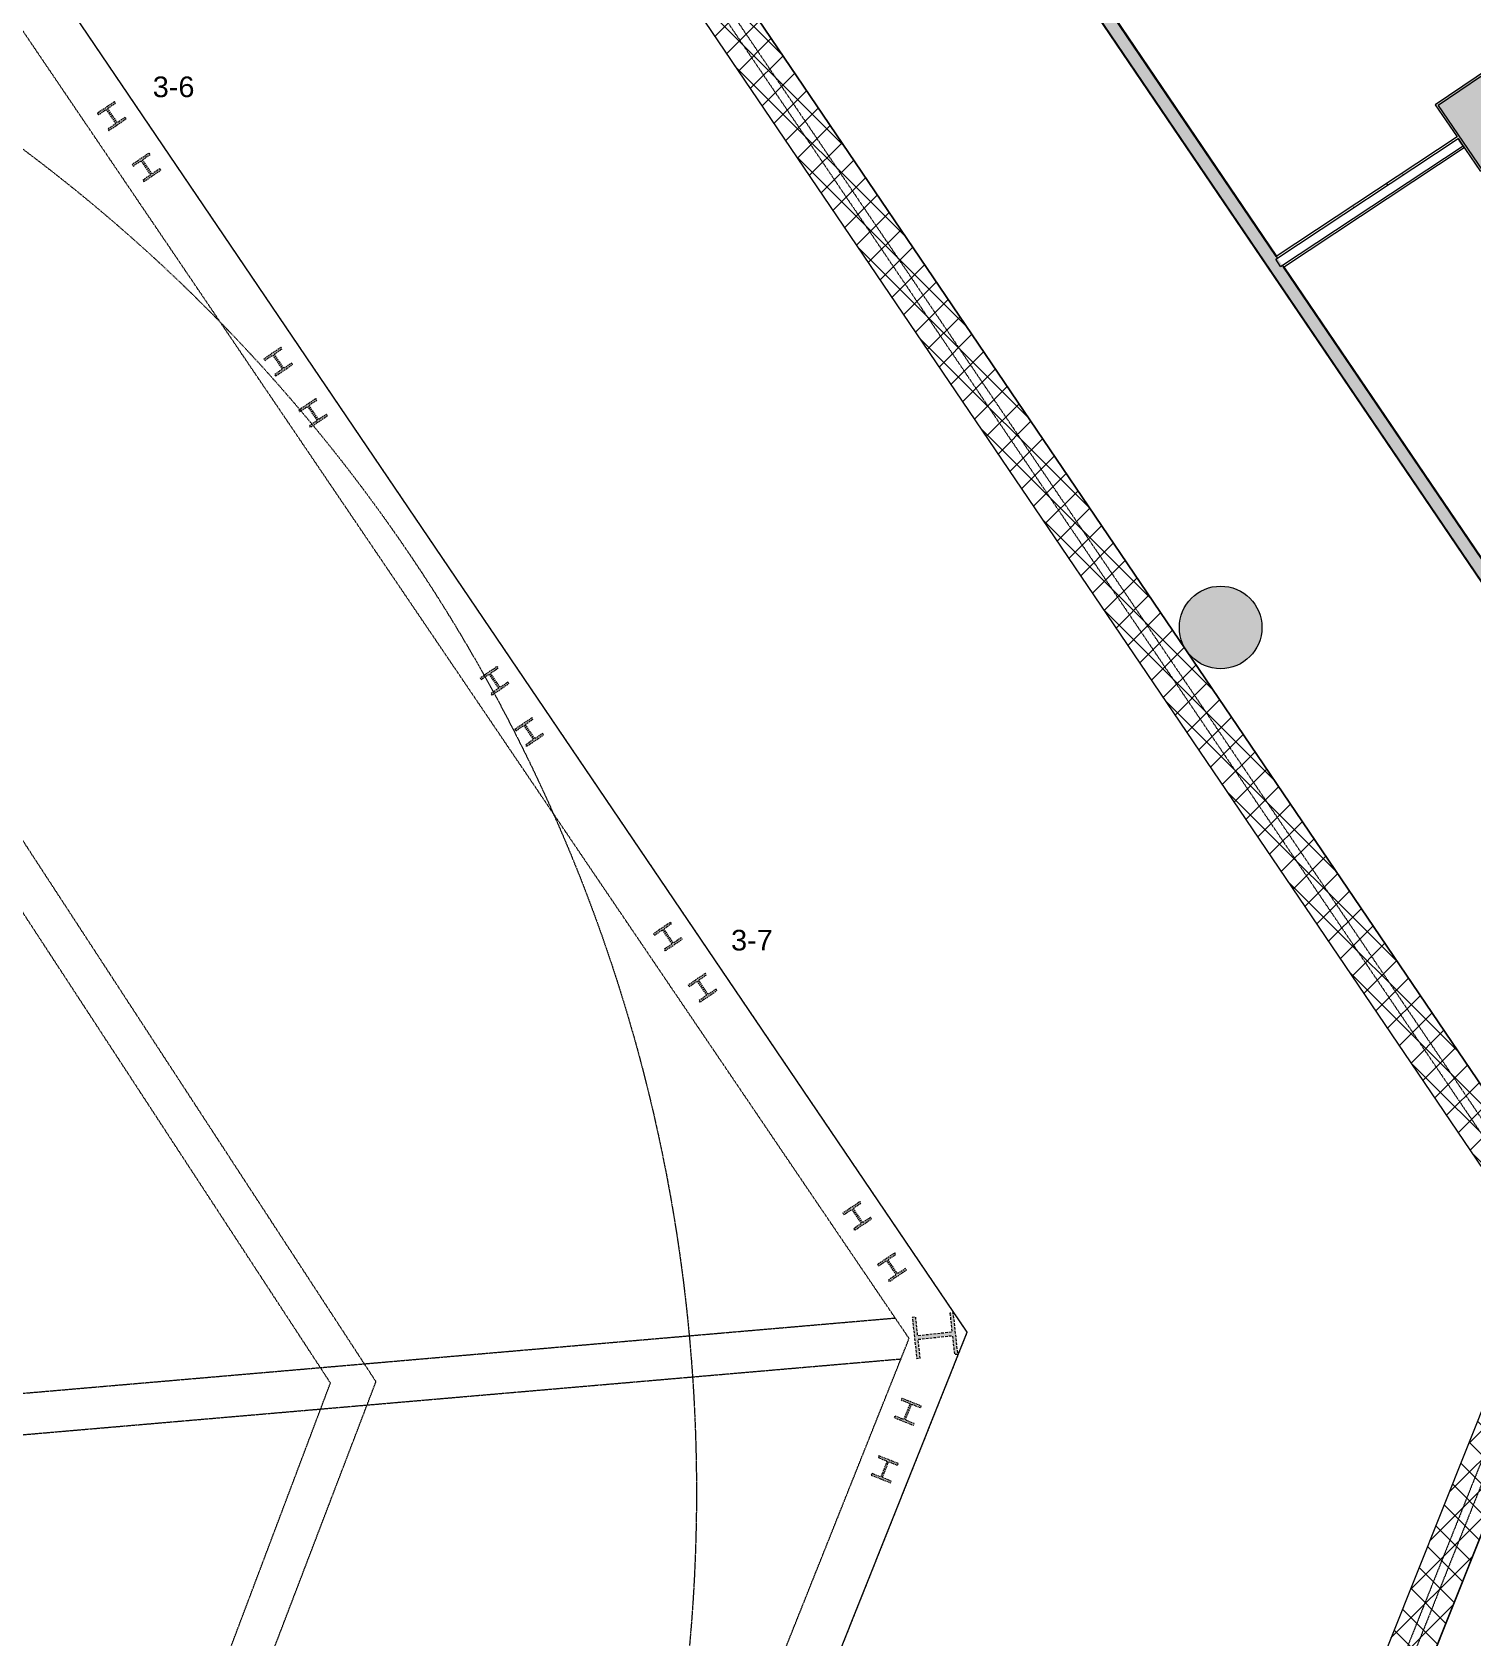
# Model space of a CAD drawing. Header units: inches. Extents: x -13 to 4331, y -638 to 2885.
# Drawn here: x 2207.8 to 2626, y 794.3 to 1260.7 of the extents above; entities that cross this region are included whole.
import ezdxf

# ---------------------------------------------------------------- set-up
doc = ezdxf.new("R2010")
doc.units = ezdxf.units.IN
doc.header["$MEASUREMENT"] = 0
doc.linetypes.add('IMPORT-HIDDEN2 _2_', pattern=[0.09375, 0.0625, -0.03125])
doc.layers.get('DEFPOINTS').update_dxf_attribs({"lineweight": 9})
for name, color, linetype, lineweight in [('A-DETL-THIN', 151, 'Continuous', 9), ('A-FLOR-LEVL', 7, 'Continuous', 9), ('A-GLAZ-MULL', 7, 'Continuous', 9), ('A-WALL', 113, 'Continuous', 9), ('A-WALL-PATT', 111, 'Continuous', 13), ('A-WALL-PRHT', 7, 'Continuous', 9), ('Chevy Chase Pavilion_3rd Floor Base_dwg', 8, 'Continuous', 9), ('DEMO', 7, 'IMPORT-HIDDEN2 _2_', 9), ('DEMO-RCP', 7, 'IMPORT-HIDDEN2 _2_', 9), ('I-WALL', 2, 'Continuous', 13), ('NIC', 7, 'Continuous', 9), ('S-COLS', 52, 'Continuous', 13)]:
    doc.layers.add(name, color=color, linetype=linetype, lineweight=lineweight)
doc.styles.add('Arial', font='arial.ttf', dxfattribs={"height": 6})

# ---------------------------------------------------------------- blocks, each defined once
blk = doc.blocks.new('Chevy Chase Pavilion_3rd Floor Base_dwg_col-W-5518012-FIRST FLOOR POWER _ SIGNAL')
at = {"layer": 'A-WALL-PATT', "linetype": 'IMPORT-HIDDEN2 _2_', "lineweight": 9}
blk.add_hatch(color=7, dxfattribs=at).paths.add_polyline_path([(1, 1), (1, 0.917), (0.542, 0.917), (0.542, 0.083), (1, 0.083), (1, 0), (0, 0), (0, 0.083), (0.458, 0.083), (0.458, 0.917), (0, 0.917), (0, 1), (0.901, 1)], flags=0)
at = {"layer": 'DEMO', "flags": 128}
blk.add_lwpolyline([(0, 0.083), (0.458, 0.083), (0.458, 0.917), (0, 0.917), (0, 1), (1, 1), (1, 0.917), (0.542, 0.917), (0.542, 0.083), (1, 0.083), (1, 0), (0, 0)], close=True, dxfattribs=at)
blk = doc.blocks.new('Chevy Chase Pavilion_3rd Floor Base_dwg-5020009-FIRST FLOOR POWER _ SIGNAL')
at = {"layer": 'A-WALL-PATT', "lineweight": 9}
blk.add_hatch(color=7, dxfattribs=at).paths.add_polyline_path([(2553.05, 1075.71), (2555.39, 1075.94), (2557.64, 1076.63), (2559.72, 1077.73), (2561.54, 1079.23), (2563.03, 1081.05), (2564.14, 1083.12), (2564.82, 1085.37), (2565.05, 1087.71), (2564.82, 1090.05), (2564.14, 1092.3), (2563.03, 1094.38), (2561.54, 1096.2), (2559.72, 1097.69), (2557.64, 1098.8), (2555.39, 1099.48), (2553.05, 1099.71), (2550.71, 1099.48), (2548.46, 1098.8), (2546.38, 1097.69), (2544.57, 1096.2), (2543.07, 1094.38), (2541.96, 1092.3), (2541.28, 1090.05), (2541.05, 1087.71), (2541.28, 1085.37), (2541.96, 1083.12), (2543.07, 1081.05), (2544.57, 1079.23), (2546.38, 1077.73), (2548.46, 1076.63), (2550.71, 1075.94)], flags=0)
at = {"layer": 'A-WALL-PRHT'}
h = blk.add_hatch(dxfattribs=at)
h.set_pattern_fill('FP_2', color=256, style=0, pattern_type=2)
h.set_pattern_definition([(45, (1725.905, 1495.674), (-4.24264, 4.24264), []), (135, (1725.905, 1495.674), (-4.24264, -4.24264), [])])
h.paths.add_polyline_path([(2592.78, 733.82), (2661.55, 906.26), (2253.05, 1508.92), (2061.9, 1508.92), (2061.9, 1495.67), (2246.02, 1495.67), (2646.64, 904.64), (2580.47, 738.73)], flags=0)
at = {"layer": 'A-FLOR-LEVL', "flags": 128}
blk.add_lwpolyline([(2342.6, 192.89), (2492.68, 569.19), (2373.32, 616.79), (2479.44, 882.88), (2166.58, 1344.71), (1571.95, 1344.71), (1516.89, 1206.65), (1378.73, 1268.52)], dxfattribs=at)
at = {"layer": 'A-GLAZ-MULL'}
for p, q in [((2364.75, 1490.28), (2828.25, 806.46)), ((2502.72, 1293.85), (2569.31, 1195.61)), ((2571.42, 1192.5), (2637.45, 1095.08))]:
    blk.add_line(p, q, dxfattribs=at)
at = {"layer": 'A-WALL-PRHT', "flags": 128}
for points in [[(2061.9, 1508.92), (2253.05, 1508.92), (2661.55, 906.26), (2592.78, 733.82)], [(2061.9, 1495.67), (2246.02, 1495.67), (2646.64, 904.64), (2580.47, 738.73)]]:
    blk.add_lwpolyline(points, dxfattribs=at)
at = {"layer": 'DEFPOINTS', "linetype": 'IMPORT-HIDDEN2 _2_'}
blk.add_circle((1913.78, 836.43), 487, dxfattribs=at)
at = {"layer": 'DEMO'}
for p, q in [((2000.19, 847.44), (2458.51, 887.02)), ((2000.65, 835.44), (2460.19, 875.13))]:
    blk.add_line(p, q, dxfattribs=at)
at = {"layer": 'DEMO', "flags": 128}
for points in [[(2061.9, 1503.55), (2250.2, 1503.55), (2655.5, 905.6), (2587.79, 735.81)], [(2061.9, 1501.05), (2248.87, 1501.05), (2652.69, 905.29), (2585.47, 736.74)]]:
    blk.add_lwpolyline(points, dxfattribs=at)
for points in [[(1348.78, 785.09), (1656.75, 330.74), (2259.24, 330.74), (2479.44, 882.88), (2166.58, 1344.71), (1571.95, 1344.71)], [(1365.67, 786.92), (1664.7, 345.74), (2249.07, 345.74), (2462.55, 881.05), (2158.62, 1329.71), (1582.12, 1329.71)], [(1520.32, 800.14), (1731.49, 477.74), (2158.45, 477.74), (2307.69, 868.51), (2092.94, 1197.71), (1669.98, 1197.71)], [(1533.56, 800.64), (1736.88, 489.74), (2151.79, 489.74), (2294.46, 868.12), (2086.91, 1185.71), (1677.85, 1185.71)]]:
    blk.add_lwpolyline(points, close=True, dxfattribs=at)
at = {"layer": 'DEMO-RCP'}
for p, q in [((2000.19, 847.44), (2458.51, 887.02)), ((2000.65, 835.44), (2460.19, 875.13))]:
    blk.add_line(p, q, dxfattribs=at)
at = {"layer": 'DEMO-RCP', "flags": 128}
for points in [[(1348.78, 785.09), (1656.75, 330.74), (2259.24, 330.74), (2479.44, 882.88), (2166.58, 1344.71), (1571.95, 1344.71)], [(1365.67, 786.92), (1664.7, 345.74), (2249.07, 345.74), (2462.55, 881.05), (2158.62, 1329.71), (1582.12, 1329.71)], [(1520.32, 800.14), (1731.49, 477.74), (2158.45, 477.74), (2307.69, 868.51), (2092.94, 1197.71), (1669.98, 1197.71)], [(1533.56, 800.64), (1736.88, 489.74), (2151.79, 489.74), (2294.46, 868.12), (2086.91, 1185.71), (1677.85, 1185.71)]]:
    blk.add_lwpolyline(points, close=True, dxfattribs=at)
at = {"layer": 'NIC', "flags": 128}
blk.add_lwpolyline([(2631.51, 578.23), (2568.15, 672.06), (2661.55, 906.26), (2253.05, 1508.92), (1460.33, 1508.92), (1178.03, 801.04), (1024.95, 862.09), (953.64, 683.27), (987.97, 635.46), (1039.34, 614.97), (1124.6, 631.3), (1171.18, 748.08), (1273.26, 597.19), (1298.12, 560), (1428.17, 369.45), (1453.29, 331.86), (1556.47, 179.64), (2886.2, 179.64), (2758.04, 369.43), (2767.98, 376.15)], dxfattribs=at)
at = {"layer": 'S-COLS', "color": 7, "lineweight": 9}
blk.add_circle((2553.05, 1087.71), 12, dxfattribs=at)
at = {"extrusion": (0, 0, -1)}
for p, xscale, yscale, zscale, rotation in [((-2235.1, 1235.51), 6.000000000000001, 6.000000000000001, -6.000000000000001, 325.8846336954709), ((-2245.2, 1220.61), 6.000000000000001, 6.000000000000001, -6.000000000000001, 325.8846336954709), ((-2283.48, 1164.13), 6.000000000000001, 6.000000000000001, -6.000000000000001, 325.8846336954709), ((-2293.58, 1149.23), 6.000000000000001, 6.000000000000001, -6.000000000000001, 325.8846336954709), ((-2346.3, 1071.4), 6.000000000000001, 6.000000000000001, -6.000000000000001, 325.8846336954709), ((-2356.39, 1056.5), 6.000000000000001, 6.000000000000001, -6.000000000000001, 325.8846336954709), ((-2396.64, 997.09), 6.000000000000001, 6.000000000000001, -6.000000000000001, 325.8846336954709), ((-2406.74, 982.18), 6.000000000000001, 6.000000000000001, -6.000000000000001, 325.8846336954709), ((-2451.66, 915.86), 6.000000000000001, 6.000000000000001, -6.000000000000001, 325.8846336954709), ((-2461.75, 900.96), 6.000000000000001, 6.000000000000001, -6.000000000000001, 325.8846336954709), ((-2475.41, 888.48), 12, 12, -12, 263.8132974378885), ((-2463.81, 855.86), 6.000000000000001, 6.000000000000001, -6.000000000000001, 21.74196118032379), ((-2457.15, 839.14), 6.000000000000001, 6.000000000000001, -6.000000000000001, 21.74196118032379)]:
    blk.add_blockref('Chevy Chase Pavilion_3rd Floor Base_dwg_col-W-5518012-FIRST FLOOR POWER _ SIGNAL', p, dxfattribs=dict(at, xscale=xscale, yscale=yscale, zscale=zscale, rotation=rotation))
at = {"layer": 'S-COLS', "color": 7, "lineweight": 9, "char_height": 6, "width": 14.4712, "attachment_point": 2, "line_spacing_factor": 0.941778, "style": 'Arial'}
for s, insert in [('3-6', (2248.9, 1247.81)), ('3-7', (2416.89, 999.82))]:
    blk.add_mtext(s, dxfattribs=dict(at, insert=insert))

msp = doc.modelspace()

# ---------------------------------------------------------------- hatches: boundary and pattern name
at = {"layer": 'A-WALL'}
msp.add_hatch(color=250, dxfattribs=at).paths.add_polyline_path([(2629.07, 1220.54), (2647.9, 1233.3), (2643.51, 1239.78), (2643.34, 1239.67), (2641.94, 1241.74), (2642.11, 1241.85), (2635.1, 1252.19), (2616.27, 1239.42), (2623.8, 1228.31)], flags=0)
at = {"layer": 'A-WALL-PATT', "lineweight": 9}
msp.add_hatch(color=7, dxfattribs=at).paths.add_polyline_path([(2827.91, 807.19), (2831.02, 809.29), (2411.61, 1428.05), (2408.51, 1425.94), (2814.4, 827.12)], flags=0)
at = {"layer": 'A-WALL-PATT'}
h = msp.add_hatch(color=250, dxfattribs=at)
h.paths.add_polyline_path([(2628.55, 1220.19), (2629.07, 1220.54), (2616.27, 1239.42), (2635.1, 1252.19), (2641.76, 1242.37), (2642.27, 1242.72), (2635.27, 1253.06), (2615.4, 1239.59), (2628.31, 1220.54)], flags=0)
h.paths.add_polyline_path([(2647.9, 1233.3), (2648.42, 1233.66), (2644.38, 1239.61), (2643.86, 1239.26), (2644.38, 1238.5)], flags=0)
at = {"layer": 'A-WALL-PATT', "lineweight": 9}
h = msp.add_hatch(dxfattribs=at)
h.set_pattern_fill('FP_13', color=256, style=0, pattern_type=2)
h.set_pattern_definition([(0, (0, 0), (30.72, 7.68), [1.267, -21.773, 1.267, -21.773, -122.88]), (0, (0, 0), (30.72, 7.68), [-46.08, 1.267, -44.813, 1.267, -21.773, -53.76]), (0, (0, 0), (30.72, 7.68), [-115.2, 1.267, -14.093, 1.267, -37.133]), (120, (11.52, 3.84), (-22.011075, 22.7643), [1.267, -21.773, 1.267, -21.773, -122.88]), (120, (11.52, 3.84), (-22.011075, 22.7643), [-46.08, 1.267, -44.813, 1.267, -21.773, -53.76]), (120, (11.52, 3.84), (-22.011075, 22.7643), [-115.2, 1.267, -14.093, 1.267, -37.133]), (240, (15.36, 19.2), (-8.708925, -30.4443), [1.267, -21.773, 1.267, -21.773, -122.88]), (240, (15.36, 19.2), (-8.708925, -30.4443), [-46.08, 1.267, -44.813, 1.267, -21.773, -53.76]), (240, (15.36, 19.2), (-8.708925, -30.4443), [-115.2, 1.267, -14.093, 1.267, -37.133])])
h.paths.add_polyline_path([(2569.56, 1195.02), (2622.07, 1229.77), (2621.71, 1230.28), (2569.21, 1195.54)], flags=0)

# ---------------------------------------------------------------- linework, layer by layer
at = {"layer": 'A-DETL-THIN'}
msp.add_line((2828.96, 805.86), (2410.96, 1422.54), dxfattribs=at)
at = {"layer": 'A-WALL', "color": 8, "lineweight": 20}
for p, q in [((2635.27, 1253.06), (2615.4, 1239.59)), ((2615.4, 1239.59), (2621.71, 1230.28)), ((2622.76, 1228.73), (2628.55, 1220.19))]:
    msp.add_line(p, q, dxfattribs=at)
at = {"layer": 'A-WALL', "color": 55, "lineweight": 13}
for p, q in [((2635.1, 1252.19), (2616.27, 1239.42)), ((2616.27, 1239.42), (2629.07, 1220.54)), ((2622.07, 1229.77), (2622.76, 1228.73))]:
    msp.add_line(p, q, dxfattribs=at)
at = {"layer": 'A-WALL', "lineweight": 13}
for p, q in [((2569.04, 1194.68), (2622.07, 1229.77)), ((2570.44, 1192.61), (2623.45, 1227.68))]:
    msp.add_line(p, q, dxfattribs=at)
at = {"layer": 'I-WALL', "color": 8, "lineweight": 20}
for p, q in [((2408.51, 1425.94), (2827.91, 807.19)), ((2569.21, 1195.54), (2502.62, 1293.78)), ((2637.35, 1095.01), (2571.31, 1192.43))]:
    msp.add_line(p, q, dxfattribs=at)
at = {"layer": 'I-WALL'}
for p, q in [((2621.71, 1230.28), (2569.21, 1195.54)), ((2571.31, 1192.43), (2623.8, 1227.16)), ((2623.8, 1227.16), (2622.76, 1228.73)), ((2569.21, 1195.54), (2569.56, 1195.02)), ((2570.96, 1192.95), (2571.31, 1192.43))]:
    msp.add_line(p, q, dxfattribs=at)
at = {"layer": 'I-WALL', "lineweight": 9}
for p, q in [((2622.76, 1228.73), (2622.07, 1229.77)), ((2570.44, 1192.61), (2569.04, 1194.68))]:
    msp.add_line(p, q, dxfattribs=at)

# ---------------------------------------------------------------- block references
at = {"layer": 'Chevy Chase Pavilion_3rd Floor Base_dwg', "color": 7}
msp.add_blockref('Chevy Chase Pavilion_3rd Floor Base_dwg-5020009-FIRST FLOOR POWER _ SIGNAL', (0, 0), dxfattribs=at)

doc.saveas('drawing.dxf')
